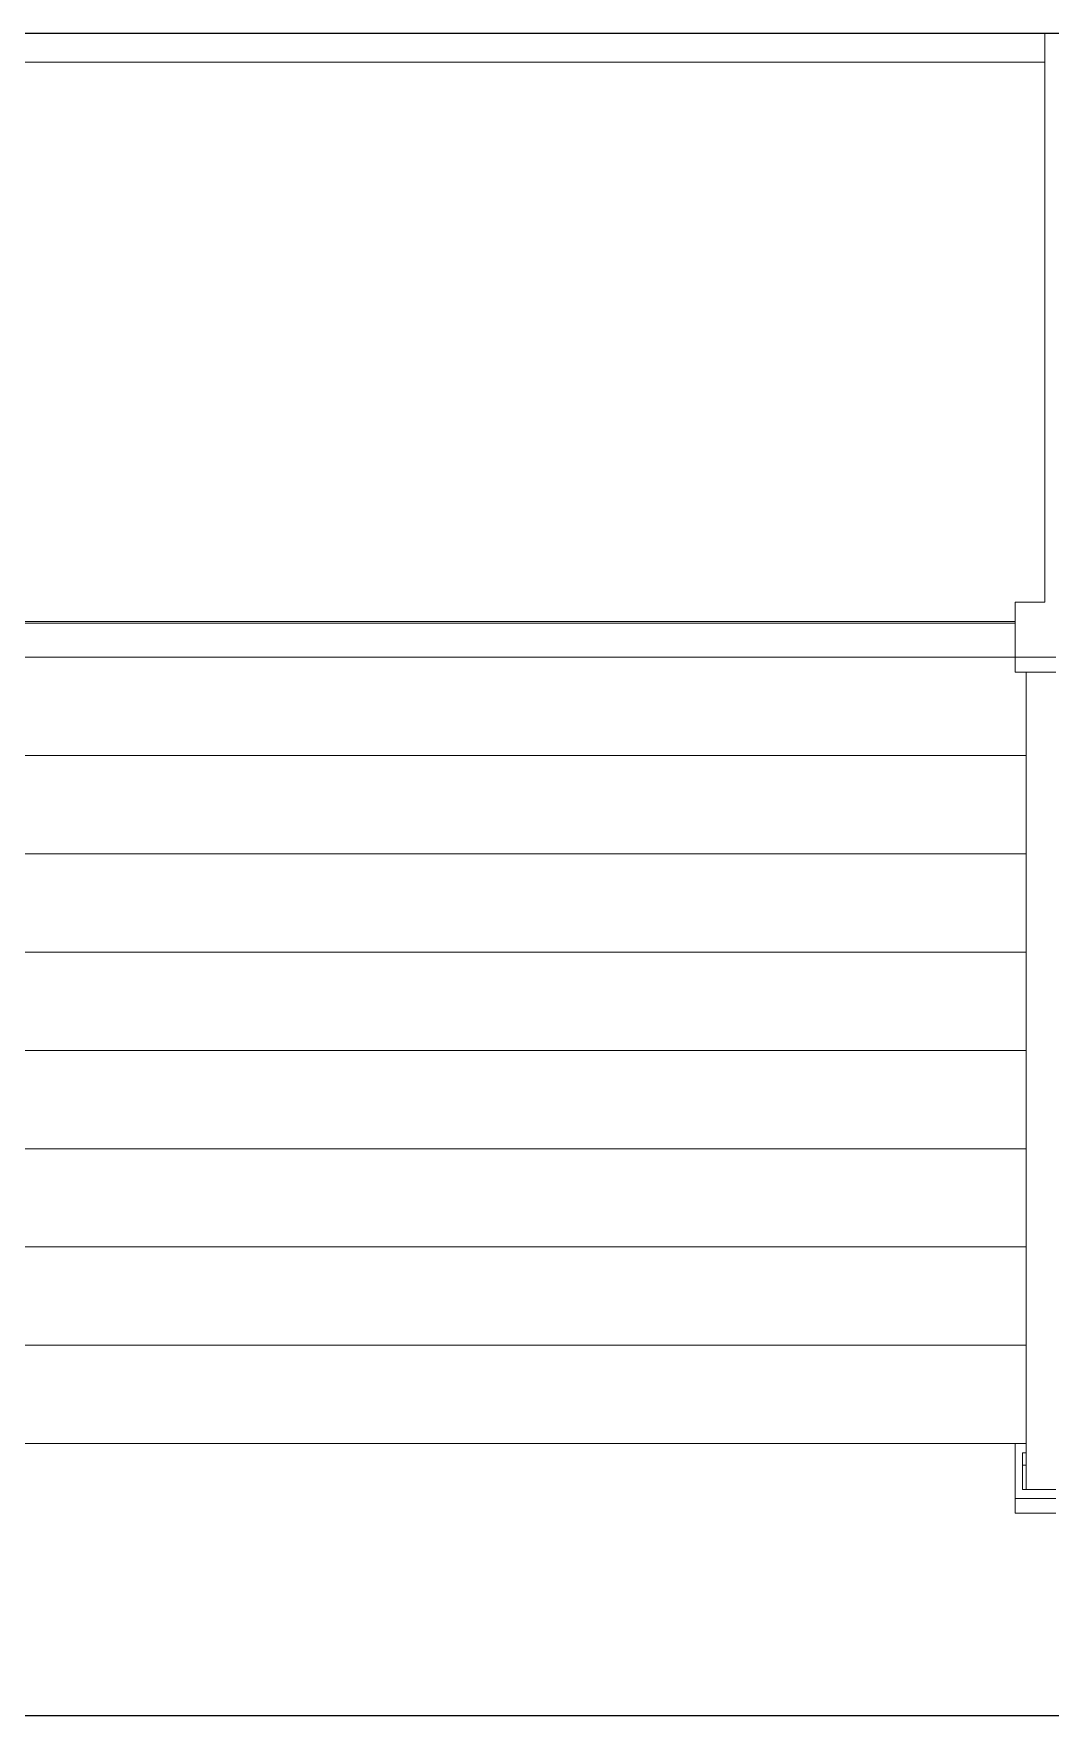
# Model space of a CAD drawing. Extents: x 3443499 to 7125205, y -1700016 to -264854.
# Drawn here: x 3528886.4 to 3529097.8, y -1077246.6 to -1076896.6 of the extents above; entities that cross this region are included whole.
import ezdxf

# ---------------------------------------------------------------- set-up
doc = ezdxf.new("R2010")
doc.units = 0
doc.header["$LTSCALE"] = 1000
doc.header["$MEASUREMENT"] = 0
for name, color, linetype in [('!校对', 2, 'CONTINUOUS'), ('LVTRY', 252, 'CONTINUOUS'), ('看线', 185, 'CONTINUOUS')]:
    doc.layers.add(name, color=color, linetype=linetype)
doc.layers.add('平面-空调预留孔', color=252, linetype='CONTINUOUS', lineweight=15)
doc.styles.add('DIM_FONT', font='SIMPLEX', dxfattribs={"width": 0.7, "bigfont": 'GBCBIG'})

# ---------------------------------------------------------------- blocks, each defined once
blk = doc.blocks.new('gdgdgdrgdfsfs')
at = {"layer": '平面-空调预留孔', "color": 252}
for p, q in [((701373.32, 763967.56), (701455.02, 763967.56)), ((701455.02, 763967.56), (701455.02, 763849.22)), ((703030.02, 763961.62), (701455.02, 763961.62)), ((701455.02, 763849.22), (701461.18, 763849.22)), ((701461.18, 763849.22), (701461.18, 763834.7)), ((703023.86, 763845.19), (701461.18, 763845.19)), ((703023.86, 763844.89), (701461.18, 763844.89)), ((701461.18, 763837.76), (701452.7, 763837.76)), ((703023.86, 763837.79), (701461.18, 763837.79)), ((701452.7, 763834.7), (701461.18, 763834.7)), ((701458.87, 763834.7), (701458.87, 763664.59)), ((703026.17, 763817.33), (701458.87, 763817.33)), ((703026.17, 763796.87), (701458.87, 763796.87)), ((703026.17, 763776.42), (701458.87, 763776.42)), ((703026.17, 763755.96), (701458.87, 763755.96)), ((703026.17, 763735.5), (701458.87, 763735.5)), ((703026.17, 763715.04), (701458.87, 763715.04)), ((703026.17, 763694.59), (701458.87, 763694.59)), ((701458.87, 763674.13), (701461.18, 763674.13)), ((703026.17, 763674.13), (701458.87, 763674.13)), ((701459.64, 763672.22), (701458.87, 763672.22)), ((701459.64, 763664.59), (701459.64, 763672.22)), ((701461.18, 763659.61), (701461.18, 763674.13)), ((701459.64, 763669.66), (701458.87, 763669.66)), ((701452.7, 763664.59), (701459.64, 763664.59)), ((701461.18, 763662.68), (701452.7, 763662.68)), ((701452.7, 763659.61), (701461.18, 763659.61))]:
    blk.add_line(p, q, dxfattribs=at)
blk = doc.blocks.new('A$C25274923')
at = {"layer": '看线', "color": 252, "ltscale": 0.5}
for points in [[(9600, 1750), (3700, 1750)], [(7600, 1750), (7600, 1400), (9600, 1400), (9600, 1750)]]:
    blk.add_lwpolyline(points, dxfattribs=at)
at = {"layer": '平面-空调预留孔', "color": 252, "xscale": -1}
blk.add_blockref('gdgdgdrgdfsfs', (710842.52, -762217.56), dxfattribs=at)
at = {"layer": 'LVTRY', "color": 252, "style": 'DIM_FONT', "text_generation_flag": 4, "width": 0.8, "flags": 9}
for tag, p in [('XSIZE', (10837.5, 12298.97)), ('YSIZE', (10837.5, 12298.97)), ('XSIZE', (38237.5, 12298.97)), ('YSIZE', (38237.5, 12298.97)), ('XSIZE', (38237.69, 12298.97)), ('YSIZE', (38237.69, 12298.97))]:
    blk.add_attdef(tag, p, '', height=0.5, rotation=90, dxfattribs=at)
at = {"layer": 'LVTRY', "color": 252, "style": 'DIM_FONT', "width": 0.8, "flags": 9}
for tag, p in [('XSIZE', (16562.5, 12298.97)), ('YSIZE', (16562.5, 12298.97)), ('XSIZE', (43962.5, 12298.97)), ('YSIZE', (43962.5, 12298.97)), ('XSIZE', (43962.69, 12298.97)), ('YSIZE', (43962.69, 12298.97))]:
    blk.add_attdef(tag, p, '', height=0.5, rotation=90, dxfattribs=at)

msp = doc.modelspace()

# ---------------------------------------------------------------- block references
at = {"layer": '!校对'}
msp.add_blockref('A$C25274923', (3519709.12, -1078646.62), dxfattribs=at)

doc.saveas('drawing.dxf')
